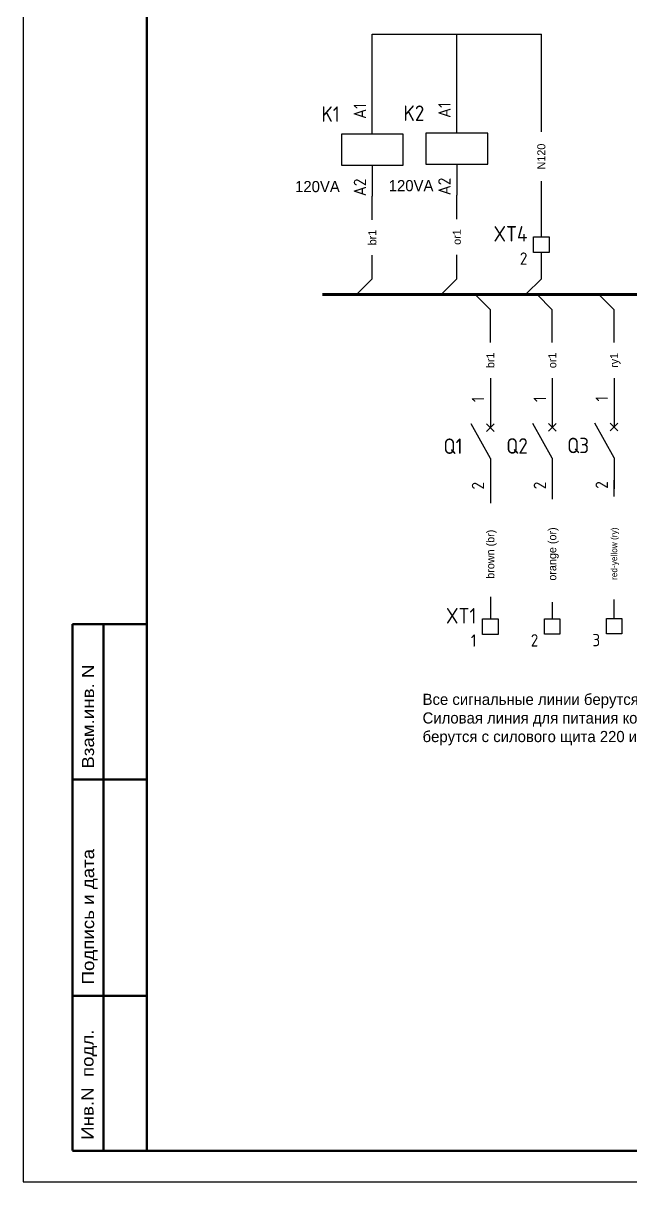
# Model space of a CAD drawing. Extents: x -20 to 400, y -5 to 292.
# Drawn here: x -20 to 78.2, y -5 to 182.1 of the extents above; entities that cross this region are included whole.
import ezdxf
from ezdxf.enums import TextEntityAlignment as Align

# ---------------------------------------------------------------- set-up
doc = ezdxf.new("R2010")
doc.units = 0
doc.linetypes.add('Caddy_Solid', pattern=[0])
for name, color, linetype in [('100', 7, 'Continuous'), ('DESC', 1, 'Continuous'), ('MISC', 7, 'Continuous'), ('SYMS', 7, 'Continuous'), ('TAGS', 7, 'Continuous'), ('TERMS', 7, 'Continuous'), ('WIRES', 7, 'Continuous')]:
    doc.layers.add(name, color=color, linetype=linetype)
doc.styles.add('Caddy_Vectorfont1n', font='arial.ttf', dxfattribs={"width": 1.1})
doc.styles.add('WD_IEC', font='ISOCP2.shx', dxfattribs={"width": 0.9, "height": 4})

# ---------------------------------------------------------------- blocks, each defined once
blk = doc.blocks.new('VT0_418')
for p, q in [((-2.5, 0), (2.5, 0)), ((0, -2.5), (-2.5, 0))]:
    blk.add_line(p, q)
at = {"style": 'WD_IEC', "flags": 1}
for tag, p in [('X4TERM01', (-2.5, 0)), ('X1TERM01', (2.5, 0)), ('WDWSEQ', (-2.63, -0.91)), ('X8TERM01', (0, -2.5))]:
    blk.add_attdef(tag, p, '', height=0.4, dxfattribs=at)
blk = doc.blocks.new('VT0001')
for p, q in [((-1.25, -1.25), (-1.25, 1.25)), ((-1.25, 1.25), (1.25, 1.25)), ((1.25, 1.25), (1.25, -1.25)), ((1.25, -1.25), (-1.25, -1.25))]:
    blk.add_line(p, q)
at = {"style": 'WD_IEC', "flags": 1}
for tag, p, height in [('ASSYCODE', (2.75, 10.75), 1), ('CATDESC', (2.75, 9.25), 1), ('MFG', (2.75, 7.25), 1.5), ('CAT', (2.75, 4.75), 1.5), ('X2PIN01', (0, 2.25), 0.25), ('X2TERMDESC01', (0, 1.75), 0.4), ('X4PIN01', (-1.25, 1), 0.25), ('X4TERM01', (-1.25, 0), 0.25), ('X4TERMDESC01', (-1.25, 0.5), 0.4), ('STRIPSEQ', (0, 0), 0.025), ('X2TERM01', (0, 1.25), 0.25), ('X8PIN01', (0, -0.25), 0.25), ('X1PIN01', (1.25, 1), 0.25), ('X1TERM01', (1.25, 0), 0.25), ('X1TERMDESC01', (1.25, 0.5), 0.4), ('LINKTERM', (0, -0.04), 0.025), ('X8TERM01', (0, -1.25), 0.25), ('X8TERMDESC01', (0, -0.75), 0.4)]:
    blk.add_attdef(tag, p, '', height=height, dxfattribs=at)
at = {"style": 'WD_IEC'}
for tag, p in [('INST', (-2.25, 6.5)), ('LOC', (-2.25, 3.5)), ('DESC1', (-2.25, -6.25)), ('DESC2', (-2.25, -9.25)), ('DESC3', (-2.25, -12.25))]:
    blk.add_attdef(tag, text='', height=2.5, dxfattribs=at).set_placement(p, align=Align.RIGHT)
at = {"style": 'WD_IEC', "flags": 8}
for tag, height, p in [('TAGSTRIP', 2.5, (-2.25, 0.5)), ('TERM01', 2, (-2.25, -3.25))]:
    blk.add_attdef(tag, text='', height=height, dxfattribs=at).set_placement(p, align=Align.RIGHT)
blk = doc.blocks.new('VCB1')
for p, q in [((0, 7.5), (0, 2.5)), ((0, -2.5), (-3.12, 3.12)), ((0.62, 1.88), (-0.62, 3.12)), ((-0.62, 1.88), (0.62, 3.12)), ((0, -2.5), (0, -7.5))]:
    blk.add_line(p, q)
at = {"style": 'WD_IEC'}
for tag, p in [('INST', (-8, 5.25)), ('LOC', (-8, 1.75)), ('TAG1', (-8, -1.75)), ('RATING1', (-8, -6.35)), ('DESC1', (-8, -14.35)), ('DESC2', (-8, -17.85)), ('DESC3', (-8, -21.35))]:
    blk.add_attdef(tag, text='', height=2.5, dxfattribs=at).set_placement(p, align=Align.RIGHT)
at = {"style": 'WD_IEC', "flags": 1}
for tag, p, height in [('X2TERM01', (0, 7.5), 0.32), ('MFG', (2.75, 6.5), 1.5), ('CAT', (2.75, 4), 1.5), ('X4LINK', (-2, 0), 0.32), ('X1LINK', (-0.5, 0), 0.32), ('X8TERM02', (0, -7.5), 0.32), ('ASSYCODE', (1, -9), 1), ('FAMILY', (1, -10.5), 1), ('CATDESC', (1, -12), 1), ('CONTACT', (1, -13.5), 1), ('COMMON', (2.25, -14.75), 1)]:
    blk.add_attdef(tag, p, '', height=height, dxfattribs=at)
at = {"style": 'WD_IEC'}
blk.add_attdef('TERM01', text='', height=2, rotation=90, dxfattribs=at).set_placement((-1, 7.5), align=Align.RIGHT)
blk.add_attdef('TERM02', (-1, -7.5), '', height=2, rotation=90, dxfattribs=at)
at = {"lineweight": 15, "style": 'WD_IEC'}
blk.add_attdef('XREF', text='', height=2.5, dxfattribs=at).set_placement((-8, -10.35), align=Align.RIGHT)
blk = doc.blocks.new('VT0_412')
for p, q in [((0, 2.5), (-2.5, 0)), ((-2.5, 0), (2.5, 0))]:
    blk.add_line(p, q)
at = {"style": 'WD_IEC', "flags": 1}
for tag, p in [('X2TERM01', (0, 2.5)), ('X4TERM01', (-2.5, 0)), ('WDWSEQ', (-2.1, 1.03)), ('X1TERM01', (2.5, 0))]:
    blk.add_attdef(tag, p, '', height=0.4, dxfattribs=at)
blk = doc.blocks.new('VCR1')
for p, q in [((0, 2.5), (0, 7.5)), ((0, -2.5), (0, -7.5))]:
    blk.add_line(p, q)
blk.add_lwpolyline([(-5, 2.5), (-5, -2.5), (5, -2.5), (5, 2.5)], close=True)
at = {"style": 'WD_IEC'}
for tag, p in [('INST', (-5.25, 11.5)), ('LOC', (-5.25, 8)), ('TAG1', (-5.25, 4.5)), ('DESC1', (-5.25, -6.85)), ('DESC2', (-5.25, -10.35)), ('DESC3', (-5.25, -13.85))]:
    blk.add_attdef(tag, text='', height=2.5, dxfattribs=at).set_placement(p, align=Align.RIGHT)
at = {"style": 'WD_IEC', "flags": 1}
for tag, p, height in [('X2TERM01', (0, 7.5), 0.32), ('X4LINK', (-5, 0), 0.32), ('X1LINK', (5, 0), 0.32), ('ASSYCODE', (1, -4), 1), ('FAMILY', (1, -5.5), 1), ('X8TERM02', (0, -7.5), 0.32), ('CATDESC', (1, -7), 1)]:
    blk.add_attdef(tag, p, '', height=height, dxfattribs=at)
at = {"style": 'WD_IEC'}
blk.add_attdef('TERM01', text='', height=2, rotation=90, dxfattribs=at).set_placement((-1, 7.5), align=Align.RIGHT)
at = {"style": 'WD_IEC', "flags": 9}
for tag, p in [('MFG', (-6, 1)), ('CAT', (-6, -1.5))]:
    blk.add_attdef(tag, text='', height=1.5, dxfattribs=at).set_placement(p, align=Align.RIGHT)
at = {"style": 'WD_IEC'}
blk.add_attdef('TERM02', (-1, -7.5), '', height=2, rotation=90, dxfattribs=at)
at = {"lineweight": 9, "style": 'WD_IEC'}
for tag, p in [('NO', (-5.5, -16.5)), ('NC', (-5.5, -20))]:
    blk.add_attdef(tag, text='', height=2.5, dxfattribs=at).set_placement(p, align=Align.TOP_RIGHT)
for tag, p in [('XREFNO', (-4, -16.5)), ('XREFNC', (-4, -20))]:
    blk.add_attdef(tag, text='', height=2.5, dxfattribs=at).set_placement(p, align=Align.TOP_LEFT)
blk = doc.blocks.new('VT0_LGENERIC')
at = {"style": 'WD_IEC'}
blk.add_attdef('COLOR', text='', height=2.5, rotation=90, dxfattribs=at).set_placement((0, 0), align=Align.MIDDLE_CENTER)
at = {"style": 'WD_IEC', "flags": 1}
for tag, p in [('X2TERM01', (0, 4)), ('X8TERM01', (0, -4))]:
    blk.add_attdef(tag, p, '', height=0.16, rotation=90, dxfattribs=at)
at = {"style": 'WD_IEC'}
for tag, p in [('X2_TINY_DOT_DONT_REMOVE', (0, 4)), ('X8_TINY_DOT_DONT_REMOVE', (0, -4))]:
    blk.add_attdef(tag, p, '', height=0.0001, rotation=90, dxfattribs=at)

msp = doc.modelspace()

# ---------------------------------------------------------------- linework, layer by layer
at = {"layer": '100', "linetype": 'Caddy_Solid', "lineweight": 50}
for p, q in [((0, 286.94), (0, 0)), ((-12, 0.06), (-12, 85.06)), ((-12, 85.06), (0, 85.06)), ((-7, 85.06), (-7, 0.06)), ((-12, 60), (0, 60)), ((-12, 25.06), (0, 25.06)), ((395, 0), (-12, 0))]:
    msp.add_line(p, q, dxfattribs=at)
at = {"layer": 'SYMS', "lineweight": 60}
msp.add_line((28.39, 138.33), (204.02, 138.34), dxfattribs=at)
at = {"layer": 'SYMS'}
msp.add_lwpolyline([(-20, -5), (400, -5), (400, 292), (-20, 292)], close=True, dxfattribs=at)
at = {"layer": 'WIRES'}
for p, q in [((36.42, 169.19), (36.42, 180.34)), ((36.42, 180.34), (50.08, 180.34)), ((50.08, 169.34), (50.08, 180.34)), ((50.08, 180.34), (63.74, 180.34)), ((63.74, 180.34), (63.74, 180.34)), ((63.74, 164.59), (63.74, 180.34)), ((63.74, 147.61), (63.74, 156.59)), ((36.42, 150.39), (36.42, 154.19)), ((50.08, 150.46), (50.08, 154.34)), ((36.42, 140.84), (36.42, 144.64)), ((50.08, 140.84), (50.08, 144.71)), ((63.74, 140.84), (63.74, 145.11)), ((58, 138.34), (57.78, 138.34)), ((55.5, 130.55), (55.5, 135.84)), ((65.5, 130.55), (65.5, 135.84)), ((75.5, 130.55), (75.5, 135.84)), ((55.5, 124.8), (55.5, 121.81)), ((65.5, 124.8), (65.5, 121.85)), ((75.5, 124.8), (75.5, 121.89)), ((55.5, 106.81), (55.5, 104.61)), ((65.5, 106.85), (65.5, 105.28)), ((75.5, 105.71), (75.5, 108.31)), ((55.5, 89.49), (55.5, 85.92)), ((65.5, 88.63), (65.5, 85.95)), ((75.5, 85.99), (75.5, 89.03))]:
    msp.add_line(p, q, dxfattribs=at)

# ---------------------------------------------------------------- block references
at = {"layer": 'SYMS'}
ref = msp.add_blockref('VCR1', (36.42, 161.69), dxfattribs=at)
ref.add_attrib('TAG1', 'K1', dxfattribs={"layer": 'TAGS', "height": 2.5, "style": 'WD_IEC'}).set_placement((31.17, 166.19), align=Align.RIGHT)
ref.add_attrib('DESC1', '120VA', dxfattribs={"layer": 'DESC', "height": 1.8}).set_placement((31.17, 154.84), align=Align.RIGHT)
ref.add_attrib('TERM01', 'A1', dxfattribs={"layer": 'TERMS', "height": 2, "rotation": 90, "style": 'WD_IEC'}).set_placement((35.42, 169.19), align=Align.RIGHT)
ref.add_attrib('TERM02', 'A2', (35.42, 154.19), dxfattribs={"layer": 'TERMS', "height": 2, "rotation": 90, "style": 'WD_IEC'})
ref = msp.add_blockref('VCR1', (50.08, 161.84), dxfattribs=at)
ref.add_attrib('TAG1', 'K2', dxfattribs={"layer": 'TAGS', "height": 2.5, "style": 'WD_IEC'}).set_placement((44.83, 166.34), align=Align.RIGHT)
ref.add_attrib('DESC1', '120VA', dxfattribs={"layer": 'DESC', "height": 1.8}).set_placement((46.3, 154.99), align=Align.RIGHT)
ref.add_attrib('TERM01', 'A1', dxfattribs={"layer": 'TERMS', "height": 2, "rotation": 90, "style": 'WD_IEC'}).set_placement((49.08, 169.34), align=Align.RIGHT)
ref.add_attrib('TERM02', 'A2', (49.08, 154.34), dxfattribs={"layer": 'TERMS', "height": 2, "rotation": 90, "style": 'WD_IEC'})
ref = msp.add_blockref('VT0_LGENERIC', (63.74, 160.59), dxfattribs=at)
ref.add_attrib('X8_TINY_DOT_DONT_REMOVE', '.', (63.74, 156.59), dxfattribs={"layer": 'MISC', "height": 0.0001, "rotation": 90, "style": 'WD_IEC'})
ref.add_attrib('X2_TINY_DOT_DONT_REMOVE', '.', (63.74, 164.59), dxfattribs={"layer": 'MISC', "height": 0.0001, "rotation": 90, "style": 'WD_IEC'})
ref.add_attrib('COLOR', 'N120', dxfattribs={"layer": 'MISC', "height": 1.3, "rotation": 90}).set_placement((63.74, 160.59), align=Align.MIDDLE_CENTER)
ref = msp.add_blockref('VT0_LGENERIC', (36.42, 147.52), dxfattribs=at)
ref.add_attrib('X8_TINY_DOT_DONT_REMOVE', '.', (36.42, 144.64), dxfattribs={"layer": 'MISC', "height": 0.0001, "rotation": 90, "style": 'WD_IEC'})
ref.add_attrib('X2_TINY_DOT_DONT_REMOVE', '.', (36.42, 150.39), dxfattribs={"layer": 'MISC', "height": 0.0001, "rotation": 90, "style": 'WD_IEC'})
ref.add_attrib('COLOR', 'br1', dxfattribs={"layer": 'MISC', "height": 1.3, "rotation": 90}).set_placement((36.42, 147.52), align=Align.MIDDLE_CENTER)
ref = msp.add_blockref('VT0_LGENERIC', (50.08, 147.59), dxfattribs=at)
ref.add_attrib('X8_TINY_DOT_DONT_REMOVE', '.', (50.08, 144.71), dxfattribs={"layer": 'MISC', "height": 0.0001, "rotation": 90, "style": 'WD_IEC'})
ref.add_attrib('X2_TINY_DOT_DONT_REMOVE', '.', (50.08, 150.46), dxfattribs={"layer": 'MISC', "height": 0.0001, "rotation": 90, "style": 'WD_IEC'})
ref.add_attrib('COLOR', 'or1', dxfattribs={"layer": 'MISC', "height": 1.3, "rotation": 90}).set_placement((50.08, 147.59), align=Align.MIDDLE_CENTER)
ref = msp.add_blockref('VT0001', (63.74, 146.36), dxfattribs=at)
ref.add_attrib('TERM01', '2', dxfattribs={"layer": 'TERMS', "height": 2, "style": 'WD_IEC', "flags": 8}).set_placement((61.49, 143.11), align=Align.RIGHT)
ref.add_attrib('TAGSTRIP', 'XT4', dxfattribs={"layer": 'TAGS', "height": 2.5, "style": 'WD_IEC', "flags": 8}).set_placement((61.49, 146.86), align=Align.RIGHT)
for name, p in [('VT0_412', (36.42, 138.34)), ('VT0_412', (50.08, 138.34)), ('VT0_412', (63.74, 138.34)), ('VT0_418', (55.5, 138.34)), ('VT0_418', (65.5, 138.34)), ('VT0_418', (75.5, 138.34))]:
    msp.add_blockref(name, p, dxfattribs=at)
ref = msp.add_blockref('VT0_LGENERIC', (55.5, 127.67), dxfattribs=at)
ref.add_attrib('X8_TINY_DOT_DONT_REMOVE', '.', (55.5, 130.55), dxfattribs={"layer": 'MISC', "height": 0.0001, "rotation": 90, "style": 'WD_IEC'})
ref.add_attrib('X2_TINY_DOT_DONT_REMOVE', '.', (55.5, 130.55), dxfattribs={"layer": 'MISC', "height": 0.0001, "rotation": 90, "style": 'WD_IEC'})
ref.add_attrib('COLOR', 'br1', dxfattribs={"layer": 'MISC', "height": 1.3, "rotation": 90}).set_placement((55.5, 127.67), align=Align.MIDDLE_CENTER)
ref = msp.add_blockref('VT0_LGENERIC', (65.5, 127.67), dxfattribs=at)
ref.add_attrib('X8_TINY_DOT_DONT_REMOVE', '.', (65.5, 124.8), dxfattribs={"layer": 'MISC', "height": 0.0001, "rotation": 90, "style": 'WD_IEC'})
ref.add_attrib('X2_TINY_DOT_DONT_REMOVE', '.', (65.5, 130.55), dxfattribs={"layer": 'MISC', "height": 0.0001, "rotation": 90, "style": 'WD_IEC'})
ref.add_attrib('COLOR', 'or1', dxfattribs={"layer": 'MISC', "height": 1.3, "rotation": 90}).set_placement((65.5, 127.67), align=Align.MIDDLE_CENTER)
ref = msp.add_blockref('VT0_LGENERIC', (75.5, 127.67), dxfattribs=at)
ref.add_attrib('X8_TINY_DOT_DONT_REMOVE', '.', (75.5, 124.8), dxfattribs={"layer": 'MISC', "height": 0.0001, "rotation": 90, "style": 'WD_IEC'})
ref.add_attrib('X2_TINY_DOT_DONT_REMOVE', '.', (75.5, 130.55), dxfattribs={"layer": 'MISC', "height": 0.0001, "rotation": 90, "style": 'WD_IEC'})
ref.add_attrib('COLOR', 'ry1', dxfattribs={"layer": 'MISC', "height": 1.3, "rotation": 90}).set_placement((75.5, 127.67), align=Align.MIDDLE_CENTER)
ref = msp.add_blockref('VCB1', (55.5, 114.31), dxfattribs=at)
ref.add_attrib('TERM02', '2', (54.5, 106.81), dxfattribs={"layer": 'TERMS', "height": 2, "rotation": 90, "style": 'WD_IEC'})
ref.add_attrib('TERM01', '1', dxfattribs={"layer": 'TERMS', "height": 2, "rotation": 90, "style": 'WD_IEC'}).set_placement((54.5, 121.81), align=Align.RIGHT)
ref.add_attrib('TAG1', 'Q1', dxfattribs={"layer": 'TAGS', "height": 2.5, "style": 'WD_IEC'}).set_placement((51.01, 112.56), align=Align.RIGHT)
ref = msp.add_blockref('VCB1', (65.5, 114.35), dxfattribs=at)
ref.add_attrib('TERM02', '2', (64.5, 106.85), dxfattribs={"layer": 'TERMS', "height": 2, "rotation": 90, "style": 'WD_IEC'})
ref.add_attrib('TERM01', '1', dxfattribs={"layer": 'TERMS', "height": 2, "rotation": 90, "style": 'WD_IEC'}).set_placement((64.5, 121.85), align=Align.RIGHT)
ref.add_attrib('TAG1', 'Q2', dxfattribs={"layer": 'TAGS', "height": 2.5, "style": 'WD_IEC'}).set_placement((61.56, 112.6), align=Align.RIGHT)
ref = msp.add_blockref('VCB1', (75.5, 114.43), dxfattribs=at)
ref.add_attrib('TERM02', '2', (74.5, 106.93), dxfattribs={"layer": 'TERMS', "height": 2, "rotation": 90, "style": 'WD_IEC'})
ref.add_attrib('TERM01', '1', dxfattribs={"layer": 'TERMS', "height": 2, "rotation": 90, "style": 'WD_IEC'}).set_placement((74.5, 121.93), align=Align.RIGHT)
ref.add_attrib('TAG1', 'Q3', dxfattribs={"layer": 'TAGS', "height": 2.5, "style": 'WD_IEC'}).set_placement((71.46, 112.68), align=Align.RIGHT)
ref = msp.add_blockref('VT0_LGENERIC', (75.5, 96.44), dxfattribs=at)
ref.add_attrib('X2_TINY_DOT_DONT_REMOVE', '.', (75.5, 108.31), dxfattribs={"layer": 'MISC', "height": 0.0001, "rotation": 90, "style": 'WD_IEC'})
ref.add_attrib('COLOR', 'red-yellow (ry)', dxfattribs={"layer": 'MISC', "height": 1, "rotation": 90}).set_placement((75.5, 96.44), align=Align.MIDDLE_CENTER)
ref = msp.add_blockref('VT0_LGENERIC', (65.5, 96.4), dxfattribs=at)
ref.add_attrib('X8_TINY_DOT_DONT_REMOVE', '.', (65.5, 87.53), dxfattribs={"layer": 'MISC', "height": 0.0001, "rotation": 90, "style": 'WD_IEC'})
ref.add_attrib('X2_TINY_DOT_DONT_REMOVE', '.', (65.5, 105.28), dxfattribs={"layer": 'MISC', "height": 0.0001, "rotation": 90, "style": 'WD_IEC'})
ref.add_attrib('COLOR', 'orange (or)', dxfattribs={"layer": 'MISC', "height": 1.3, "rotation": 90}).set_placement((65.5, 96.4), align=Align.MIDDLE_CENTER)
ref = msp.add_blockref('VT0_LGENERIC', (55.5, 96.36), dxfattribs=at)
ref.add_attrib('X8_TINY_DOT_DONT_REMOVE', '.', (55.5, 89.49), dxfattribs={"layer": 'MISC', "height": 0.0001, "rotation": 90, "style": 'WD_IEC'})
ref.add_attrib('X2_TINY_DOT_DONT_REMOVE', '.', (55.5, 104.61), dxfattribs={"layer": 'MISC', "height": 0.0001, "rotation": 90, "style": 'WD_IEC'})
ref.add_attrib('COLOR', 'brown (br)', dxfattribs={"layer": 'MISC', "height": 1.3, "rotation": 90}).set_placement((55.5, 96.36), align=Align.MIDDLE_CENTER)
ref = msp.add_blockref('VT0001', (55.5, 84.67), dxfattribs=at)
ref.add_attrib('TERM01', '1', dxfattribs={"layer": 'TERMS', "height": 2, "style": 'WD_IEC', "flags": 8}).set_placement((53.25, 81.42), align=Align.RIGHT)
ref.add_attrib('TAGSTRIP', 'XT1', dxfattribs={"layer": 'TAGS', "height": 2.5, "style": 'WD_IEC', "flags": 8}).set_placement((53.25, 85.17), align=Align.RIGHT)
ref = msp.add_blockref('VT0001', (65.5, 84.7), dxfattribs=at)
ref.add_attrib('TERM01', '2', dxfattribs={"layer": 'TERMS', "height": 2, "style": 'WD_IEC', "flags": 8}).set_placement((63.25, 81.45), align=Align.RIGHT)
ref = msp.add_blockref('VT0001', (75.5, 84.74), dxfattribs=at)
ref.add_attrib('TERM01', '3', dxfattribs={"layer": 'TERMS', "height": 2, "style": 'WD_IEC', "flags": 8}).set_placement((73.25, 81.49), align=Align.RIGHT)

# ---------------------------------------------------------------- texts
at = {"layer": '100', "lineweight": 25, "style": 'Caddy_Vectorfont1n', "width": 1.1}
for s, p in [('Взам.инв. N', (-8.54, 61.73)), ('Подпись и дата', (-8.53, 26.88)), ('Инв.N  подл.', (-8.63, 1.79))]:
    msp.add_text(s, height=1.965, rotation=90, dxfattribs=at).set_placement(p)
at = {"layer": 'SYMS', "insert": (44.55, 73.82), "char_height": 1.8, "attachment_point": 1}
msp.add_mtext_dynamic_manual_height_columns('Все сигнальные линии берутся с системы управления Walley.\\PСиловая линия для питания контроллера и прочего переферийного оборудования берутся с силового щита 220 или 380 В', width=96.3751, gutter_width=12.5, heights=[18.59], dxfattribs=at)

doc.saveas('drawing.dxf')
